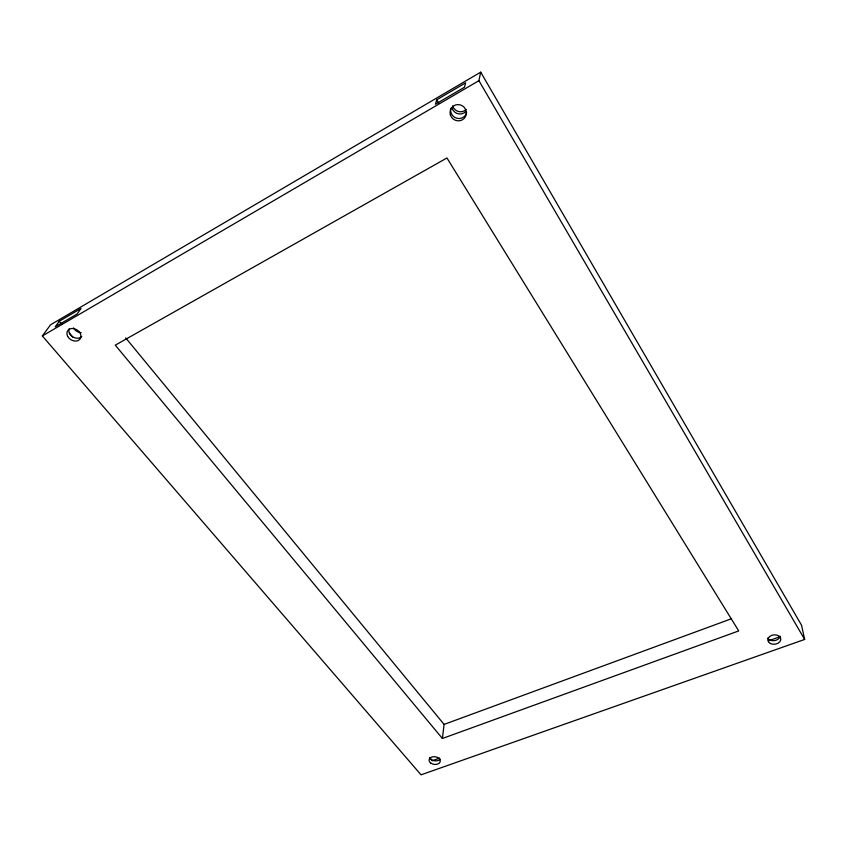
<?xml version="1.0" encoding="UTF-8"?>
<svg xmlns="http://www.w3.org/2000/svg" width="847" height="847" viewBox="0 0 847 847"><rect width="100%" height="100%" fill="white"/><g stroke="black" fill="none" stroke-linecap="round" stroke-linejoin="round"><path stroke-width="1.27" d="M442.399 738.489L115.277 345.163L446.951 157.976L738.722 630.92L442.399 738.489L444.093 724.407L125.716 337.932M804.65 639.432L478.915 80.677L480.704 72.164L50.545 324.793L42.35 335.941L421.054 774.836L804.65 639.432L801.558 625.255L480.704 72.164M436.713 99.808L435.432 104.234L464.569 87.177L465.596 82.868L436.713 99.808L438.725 103.143M59.248 321.257L55.224 326.804L77.109 313.993L81.005 308.499L59.248 321.257L61.767 324.21M42.35 335.941L478.915 80.677M444.093 724.407L731.575 618.702M439.678 758.065L432.277 760.712L429.81 757.811M768.917 640.681L780.002 636.722M69.306 333.093L72.651 337.042M440.08 759.187A5.654 3.864 7.6 0 1 434.575 760.818A5.654 3.864 7.6 0 1 429.757 757.747M780.066 636.245A6.501 4.69 -6.2 0 1 774.518 640.597A6.501 4.69 -6.2 0 1 767.668 638.13M466.665 112.609A8.216 8.025 39.1 0 1 456.819 118.284A8.216 8.025 39.1 0 1 450.848 108.363M81.725 336.513A7.443 5.791 32 0 1 72.821 336.873A7.443 5.791 32 0 1 69.21 328.721M465.628 111.709A8.152 7.972 41.5 0 1 452.086 108.077M466.136 109.485A8.121 7.941 42.7 0 1 452.647 105.864M81.132 332.638A7.379 5.76 32.2 0 1 73.53 327.895M430.816 763.115A5.664 3.864 7.6 0 0 440.175 761.845A5.664 3.864 7.6 0 0 433.071 756.731A5.664 3.864 7.6 0 0 430.816 763.115M770.368 643.498A6.522 4.701 -6.2 0 0 780.765 639.824A6.522 4.701 -6.2 0 0 771.808 635.335A6.522 4.701 -6.2 0 0 770.368 643.498M450.36 114.779A8.258 8.057 38 0 0 464.114 118.506A8.258 8.057 38 0 0 460.207 104.88A8.258 8.057 38 0 0 450.36 114.779M67.622 336.27A7.464 5.802 31.9 0 0 79.798 339.351A7.464 5.802 31.9 0 0 74.345 328.731A7.464 5.802 31.9 0 0 67.622 336.27"/></g></svg>
